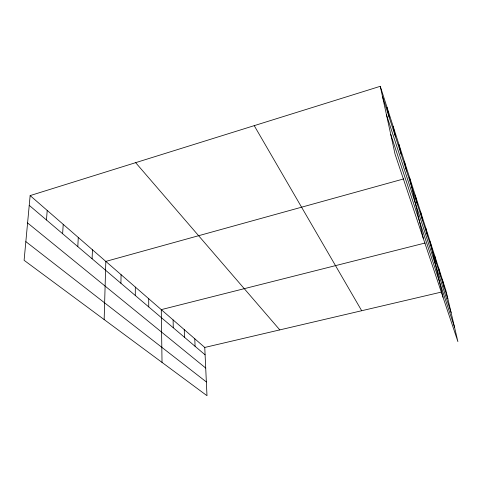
<?xml version="1.0" encoding="UTF-8"?>
<svg xmlns="http://www.w3.org/2000/svg" width="482" height="482" viewBox="0 0 482 482"><rect width="100%" height="100%" fill="white"/><g stroke="black" fill="none" stroke-linecap="round" stroke-linejoin="round"><path stroke-width="0.72" d="M135.285 295.484L135.328 287.067M120.922 283.283L121.066 274.662M104.154 319.566L105.823 261.407L403.808 178.888M92.098 258.78L92.454 249.778M77.807 246.627L78.277 237.451M62.624 233.728L63.226 224.359M46.465 219.991L47.212 210.429M30.143 195.59L24.1 260.304L206.989 395.692L204.76 347.45L30.143 195.59L380.262 86.308L446.043 290.989L457.9 341.611L395.017 154.011L380.262 86.308M425.208 242.988L161.271 309.625L162.03 362.41M204.76 347.45L441.729 292.002M25.841 241.627L206.356 381.937M27.588 222.943L205.712 368.049M29.233 205.344L205.103 354.83M135.647 162.657L279.789 329.893M254.225 125.645L361.687 310.727M390.733 134.364L454.514 327.145M386.474 114.8L451.098 312.565M382.473 96.448L447.85 298.713M442.44 279.795L444.284 287.688M438.62 267.902L440.494 275.963M434.547 255.237L436.457 263.479M430.209 241.729L443.012 297.201M425.57 227.287L427.546 235.909M420.593 211.815L422.612 220.636M415.255 195.204L417.31 204.223M409.507 177.31L423.317 238.427M404.422 161.494L406.537 170.899M398.994 144.606L401.138 154.192M393.185 126.531L395.354 136.304M386.962 107.149L389.149 117.108M194.788 338.774L195.083 346.317M184.251 329.61L184.498 337.316M173.098 319.909L173.279 327.784M148.703 298.695L148.745 306.926"/></g></svg>
